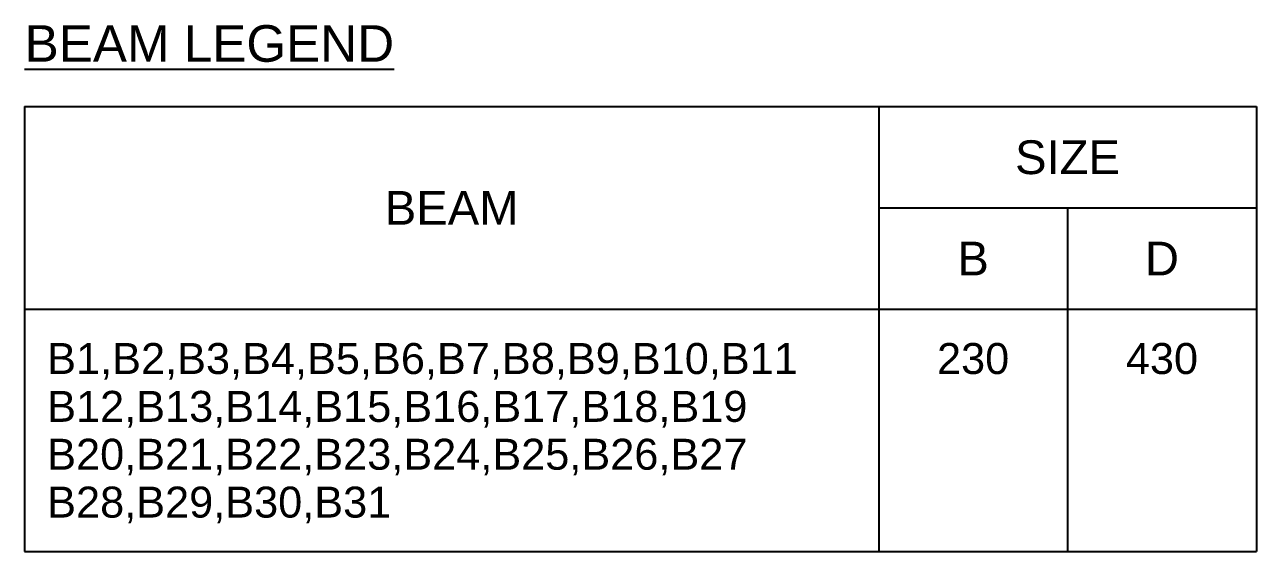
# Model space of a CAD drawing. Header units: inches. Extents: x -816171 to 9366335, y -450961 to 689132.
# Drawn here: x 8770292 to 8781224, y 270219 to 274896 of the extents above; entities that cross this region are included whole.
import ezdxf
from ezdxf.enums import TextEntityAlignment as Align

# ---------------------------------------------------------------- set-up
doc = ezdxf.new("R2010")
doc.units = ezdxf.units.IN
doc.header["$MEASUREMENT"] = 0
for name, color, linetype in [('Label', 4, 'Continuous'), ('Schedule Border', 60, 'Continuous'), ('Schedule Header', 4, 'Continuous'), ('Schedule Text', 31, 'Continuous')]:
    doc.layers.add(name, color=color, linetype=linetype)
doc.styles.add('SC-BBS1', font='SansSerif')

msp = doc.modelspace()

# ---------------------------------------------------------------- linework, layer by layer
at = {"layer": 'Schedule Border'}
for p, q in [((8770291.68986, 274168.65764), (8781223.68986, 274168.65764)), ((8770291.68986, 274168.65764), (8770291.68986, 270218.65764)), ((8777871.68986, 274168.65764), (8777871.68986, 270218.65764)), ((8781223.68986, 274168.65764), (8781223.68986, 270218.65764)), ((8777871.68986, 273268.65764), (8781223.68986, 273268.65764)), ((8779547.68986, 273268.65764), (8779547.68986, 270218.65764)), ((8770291.68986, 272368.65764), (8781223.68986, 272368.65764)), ((8770291.68986, 270218.65764), (8781223.68986, 270218.65764))]:
    msp.add_line(p, q, dxfattribs=at)

# ---------------------------------------------------------------- texts
at = {"layer": 'Label', "style": 'SC-BBS1'}
msp.add_text('%%uBEAM LEGEND', height=325, dxfattribs=at).set_placement((8770291.68986, 274468.65764), align=Align.BOTTOM_LEFT)
at = {"layer": 'Schedule Header', "style": 'SC-BBS1'}
for s, p in [('SIZE', (8779547.68986, 273718.65764)), ('BEAM', (8774081.68986, 273268.65764)), ('B', (8778709.68986, 272818.65764)), ('D', (8780385.68986, 272818.65764))]:
    msp.add_text(s, height=300, dxfattribs=at).set_placement(p, align=Align.MIDDLE_CENTER)
at = {"layer": 'Schedule Text', "style": 'SC-BBS1'}
for s, p in [('B1,B2,B3,B4,B5,B6,B7,B8,B9,B10,B11', (8770491.68986, 271931.15764)), ('B12,B13,B14,B15,B16,B17,B18,B19', (8770491.68986, 271506.15764)), ('B20,B21,B22,B23,B24,B25,B26,B27', (8770491.68986, 271081.15764)), ('B28,B29,B30,B31', (8770491.68986, 270656.15764))]:
    msp.add_text(s, height=275, dxfattribs=at).set_placement(p, align=Align.MIDDLE_LEFT)
for s, p in [('230', (8778709.68986, 271931.15764)), ('430', (8780385.68986, 271931.15764))]:
    msp.add_text(s, height=275, dxfattribs=at).set_placement(p, align=Align.MIDDLE_CENTER)

doc.saveas('drawing.dxf')
